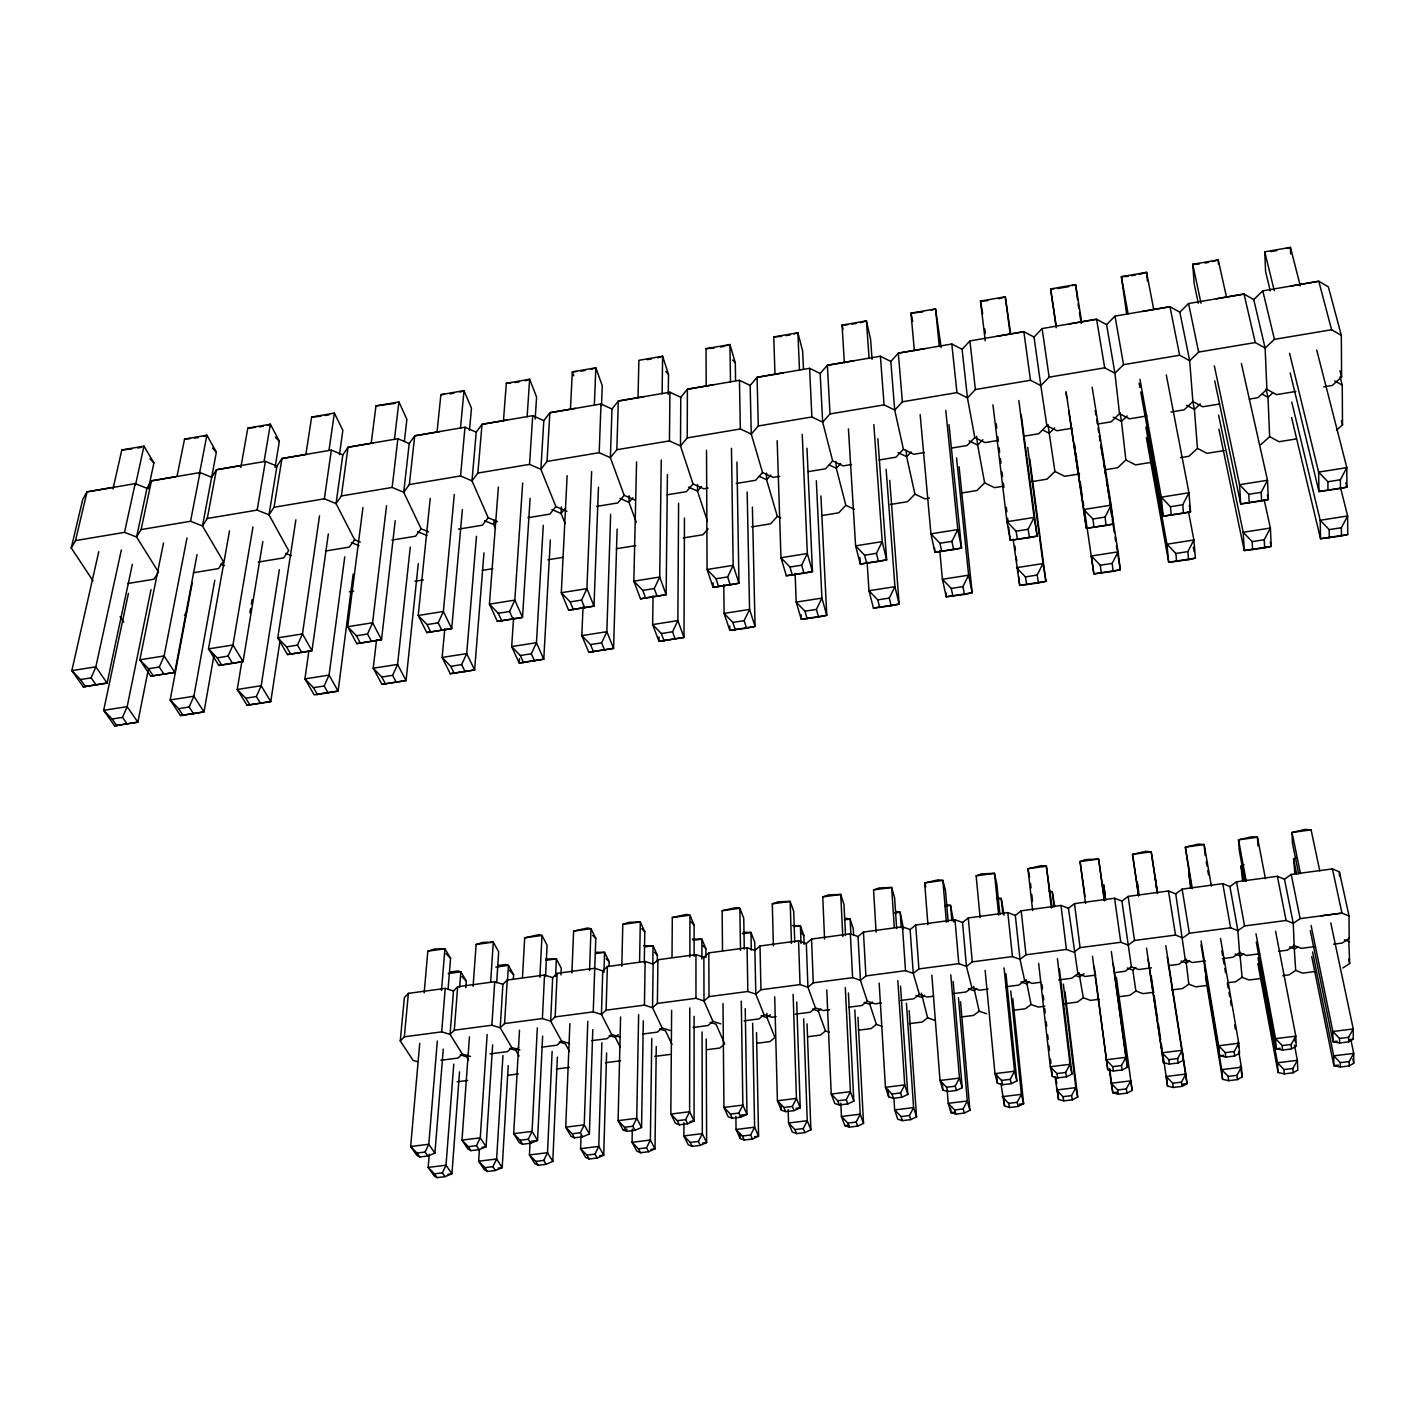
<?xml version="1.0" encoding="UTF-8"?>
<svg xmlns="http://www.w3.org/2000/svg" width="1425" height="1425" viewBox="0 0 1425 1425"><rect width="100%" height="100%" fill="white"/><g stroke="black" fill="none" stroke-linecap="round" stroke-linejoin="round"><path stroke-width="1.5" d="M694.1 1016.346L694.082 1120.976L687.652 1123.773L679.333 1124.806L675.432 1123.292L670.837 1114.065L671.62 1010.289M694.118 956.246L694.118 925.074L689.932 915.153L686.227 914.44L672.315 917.558L672.012 957.297M708.136 488.098L703.825 488.811L693.049 483.966L680.491 445.936L687.242 437.903L687.384 389.221L739.45 380.315L750.173 385.445L751.26 434.091L762.553 472.512L773.187 477.393L779.724 476.324M689.789 1007.92L689.611 1111.732L694.082 1120.976L689.949 1121.493M689.86 957.119L689.932 915.153L672.315 917.558M684.463 518.13L683.982 637.456L658.956 641.339L652.632 624.56L653.077 595.775M683.929 1122.651L683.875 1135.903L688.293 1144.827L692.158 1146.395L700.334 1145.379L706.622 1142.583L706.248 1039.057M678.603 503.239L677.873 620.605L683.982 637.456L658.956 641.339L659.027 636.922M713.373 384.786L687.384 389.221L680.776 397.29L680.491 445.936L669.447 440.895L616.829 449.73L610.381 457.674L624.168 495.33L635.069 500.104M667.417 474.507L666.134 594.724L640.502 598.785L633.84 581.151L636.565 461.914M668.272 394.351L668.485 374.312L662.607 356.214L638.881 360.329L638.026 397.86M669.447 440.895L669.928 392.196L618.325 401.031L611.984 409.011L610.381 457.674L599.177 452.687L547.04 461.433L540.877 469.306L555.892 506.57L566.918 511.308M656.266 1046.538L655.001 1148.906L648.589 1151.721L640.466 1152.718L636.797 1151.133L632.059 1142.298L632.308 1129.045M657.299 961.964L657.388 955.284L653.06 945.755L643.815 945.737M417.24 1061.607L413.09 1060.396L400.265 1040.945L404.344 1036.794L441.679 1031.86L450.068 1034.39L454.308 1030.204L491.874 1025.234L500.193 1027.781L504.575 1023.56L542.391 1018.572L550.656 1021.137L555.18 1016.898L593.245 1011.875L601.439 1014.457L606.106 1010.165L644.438 1005.124L652.543 1007.724L657.388 1003.414L657.923 959.755L695.952 954.625L703.879 957.297L708.795 952.898L747.074 947.732L754.929 950.439L760.006 945.986L798.534 940.803L806.318 943.528L811.555 939.057L850.351 933.82L858.046 936.563L863.443 932.057L902.488 926.802L910.13 929.563L915.687 925.021L954.982 919.731L962.552 922.509L968.27 917.949L1007.831 912.606L1015.312 915.42L1021.191 910.807L1061.019 905.445L1068.429 908.277L1074.486 903.628L1114.564 898.231L1121.903 901.081L1128.119 896.414L1168.482 890.963L1175.732 893.849L1182.127 889.129L1222.757 883.66L1229.918 886.564L1237.88 930.65L1239.536 952.702L1232.981 957.244L1222.329 958.633M651.777 1038.487L650.37 1140.036L646.522 1147.802L648.589 1151.721M652.81 963.425L653.06 945.755L644.438 946.93M657.923 959.755L653.149 964.119L652.543 1007.724L662.126 1027.942L670.088 1030.471M661.253 460.008L659.704 577.036L666.134 594.724L640.502 598.785M662.126 393.745L662.607 356.214L657.744 357.853M644.438 1005.124L645.151 961.465L607.371 966.56L602.739 970.888L601.439 1014.457L611.681 1034.514L619.697 1037.026M620.587 1016.987L618.094 1120.638L623.028 1129.793L626.715 1131.325L634.98 1130.31L641.553 1127.496L643.316 1020.763M644.278 962.944L644.795 931.808L640.306 921.957L629.031 922.296L622.796 924.362L621.799 966.257M638.632 1014.618L636.743 1118.322L632.825 1126.231L634.98 1130.31M639.593 961.679L640.306 921.957L622.796 924.362M629.155 495.757L628.995 502.348L636.298 522.316M601.867 1042.744L598.785 1146.395L594.973 1154.125L597.182 1158.026L603.737 1155.194L606.605 1052.933M603.968 972.188L604.556 952.327L595.525 952.292M617.114 529.085L613.569 648.393L588.774 652.24L581.827 635.621L583.039 606.836M606.106 1010.165L607.371 966.56M609.045 966.257L609.17 961.804L604.556 952.327L595.988 953.503M616.829 449.73L618.325 401.031L644.082 396.631M569.875 1023.631L565.707 1127.175L570.98 1136.259L574.453 1137.809L582.665 1136.794L589.38 1133.979L592.8 1029.58M593.245 1011.875L595.775 938.505L591.001 928.726L587.652 927.978L573.598 931.113L571.906 972.972M610.648 514.354L606.854 631.702L601.599 642.835L604.627 650.228M587.812 1021.28L584.232 1124.859L580.367 1132.75L582.665 1136.794M589.558 970.603L591.001 928.726L573.598 931.113M581.044 1135.404L580.581 1148.639L585.639 1157.403L589.131 1159.006L597.182 1158.026M599.177 452.687L601.012 403.988L549.872 412.733L543.816 420.642L540.877 469.306L529.548 464.372L477.874 473.047L471.996 480.848L488.205 517.738L497.503 521.639M598.464 487.101L593.993 606.124L568.593 610.149L561.308 592.711L567.132 475.665M601.51 405.555L602.258 385.712L595.846 367.792L572.316 371.872L570.445 409.403M591.642 471.586L586.922 588.632L581.56 600.085L584.749 607.834M594.332 405.323L595.846 367.792L591.304 369.378M530.118 1141.728L529.441 1154.927L534.82 1163.637L538.116 1165.258L546.131 1164.278L552.793 1161.428L557.371 1057.083M560.969 974.932L561.254 968.27L556.356 958.883L545.65 959.061M552.134 1051.383L547.521 1152.7L543.762 1160.413L535.729 1161.393L529.441 1154.927L547.521 1152.7L552.793 1161.428M555.554 976.499L556.356 958.883L545.722 960.308M555.18 1016.898L557.139 973.328L594.67 968.27L602.739 970.888M557.139 973.328L552.668 977.621L550.656 1021.137L561.557 1041.052L569.644 1043.528M542.391 1018.572L544.528 975.021L507.247 980.044L502.918 984.319L500.193 1027.781L511.753 1047.535L519.911 1049.993M542.64 1036.117L537.546 1140.41L530.706 1143.224L522.548 1144.239L519.27 1142.672L513.677 1133.659L519.502 1030.239M545.561 976.214L547.075 945.167L541.999 935.459L538.828 934.693L524.703 937.828L522.476 977.443M537.314 1027.906L532.077 1131.379L528.248 1139.234L520.072 1140.249L513.677 1133.659L532.077 1131.379L537.546 1140.41L531.454 1141.158M539.879 977.283L541.999 935.459L524.703 937.828M561.432 506.926L561.094 513.517L565.066 523.402M550.353 539.933L543.78 659.205L519.199 663.035L511.664 646.576L513.606 617.809M543.281 525.362L536.459 642.711L531.311 653.772L534.589 661.093M547.04 461.433L549.872 412.733L575.397 408.369M508.244 1065.633L502.188 1167.645L495.383 1170.495L487.439 1171.457L484.34 1169.836L478.64 1161.197L479.37 1150.189M513.356 979.135L513.623 974.7L508.44 965.366L505.447 964.511L497.966 965.544M504.575 1023.56L507.247 980.044M502.936 1055.569L496.613 1158.988L492.89 1166.648L484.91 1167.627L478.64 1161.197L496.613 1158.988L502.188 1167.645L498.233 1168.126M507.496 980.774L508.44 965.366L495.775 967.094M492.658 1044.846L486.067 1146.787L479.085 1149.637L470.98 1150.634L467.899 1149.049L461.985 1140.107L469.448 1036.812M496.666 982.805L498.661 951.775L493.299 942.139L482.701 942.388L476.128 944.49L473.1 986.26M519.484 658.617L519.199 663.035L543.78 659.205L536.459 642.711L511.664 646.576L520.303 655.482L523.616 662.785M530.118 498.412L522.512 617.417L497.343 621.407L489.434 604.147L498.376 487.101M535.177 419.057L536.584 397.023L529.637 379.264L506.32 383.307L503.452 420.856M491.874 1025.234L494.724 981.736L457.657 986.723L453.488 990.963L450.068 1034.39L462.252 1053.983L470.482 1056.424M529.548 464.372L532.718 415.673L482.006 424.329L476.235 432.167L471.996 480.848L460.542 475.95L409.331 484.553L403.72 492.284L421.123 528.8L428.622 531.881M522.672 483.057L514.817 600.103L509.562 611.503L513.018 619.18M527.125 416.812L529.637 379.264L525.415 380.796M487.154 1034.497L480.261 1137.827L476.484 1145.664L468.38 1146.662L461.985 1140.107L480.261 1137.827L486.067 1146.787L482.024 1147.285M490.663 981.718L493.299 942.139L476.128 944.49M459.527 1071.903L451.921 1173.808L444.992 1176.658L437.083 1177.62L434.18 1175.981L428.177 1167.413L429.263 1154.232M465.797 987.739L466.296 981.095L460.845 971.832L458.013 970.959L450.567 971.975M454.308 1030.204L457.657 986.723M494.119 520.178L493.78 524.578L495.49 528.479M453.773 1064.119L446.025 1165.205L442.356 1172.846L434.429 1173.826L428.177 1167.413L446.025 1165.205L451.921 1173.808L447.967 1174.289M459.652 987.204L460.845 971.832L448.234 973.542M441.679 1031.86L445.223 988.398L408.387 993.367L404.362 997.571L400.265 1040.945M419.734 1043.332L410.649 1146.519L416.866 1155.372L419.769 1156.975L427.821 1155.978L434.91 1153.146L443.264 1049.103M448.073 989.342L450.567 958.348L444.921 948.783L434.536 949.014L427.838 951.134L424.169 992.833M483.983 552.882L474.614 669.946L450.247 673.722L442.142 657.442L444.796 628.674M437.315 1041.034L428.8 1144.257L425.077 1152.041L417.008 1153.057L410.649 1146.519L428.8 1144.257L434.91 1153.146M441.483 990.518L444.921 948.783L427.838 951.134M477.874 473.047L482.006 424.329L507.318 420.001M476.484 536.281L466.705 653.612L461.647 664.602L465.191 671.852M462.377 509.616L451.689 628.621L426.752 632.558L418.22 615.493L430.225 498.447M469.484 430.279L471.461 408.227L463.998 390.646L440.877 394.654L437.03 432.202M460.542 475.95L464.995 427.233L414.746 435.836L409.224 443.585L403.72 492.284L392.142 487.439L341.377 495.953L336.051 503.613L354.611 539.754L360.293 542.052M404.344 1036.794L408.387 993.367M454.308 494.439L443.371 611.485L438.205 622.814L441.946 630.402M460.489 428.195L463.998 390.646L460.097 392.107M418.291 563.552L406.054 680.58L381.918 684.321L373.225 668.218L376.556 639.736M410.275 547.111L397.575 664.406L392.605 675.343L396.417 682.522M409.331 484.553L414.746 435.836L439.826 431.543M395.224 520.713L381.526 639.7L356.802 643.619L347.682 626.715L362.965 507.478M404.362 441.376L406.891 419.342L398.911 401.921L375.986 405.911L371.177 443.442M392.142 487.439L397.878 438.722L348.056 447.236L342.819 454.913L336.051 503.613L324.348 498.803L274.045 507.264L268.987 514.835L288.669 550.638L283.664 557.887L258.228 562.073M386.549 505.715L372.602 622.761L367.525 634.018L371.533 641.535M394.44 439.47L398.911 401.921M353.168 574.115L338.117 691.107L314.177 694.83L304.932 678.888L308.958 650.406M344.761 556.819L329.068 675.112L324.188 685.995L328.231 693.102M341.377 495.953L348.056 447.236L372.94 442.979M328.338 533.93L311.986 650.691L287.494 654.574L277.768 637.848L295.883 519.804M339.453 454.611L342.855 430.368L334.376 413.107L311.63 417.062L305.93 454.219M324.348 498.803L331.348 450.086L342.819 454.913M319.521 515.868L302.474 633.929L297.487 645.115L301.744 652.561M328.997 450.282L334.376 413.107M280.084 640.395L270.768 701.563L247.042 705.233L237.245 689.468L241.947 660.986M279.353 569.662L261.167 685.728L256.375 696.54L260.668 703.576M274.045 507.264L281.954 458.547L331.348 450.086M306.624 454.326L281.954 458.547L276.967 466.153L268.987 514.835L257.159 510.097L207.284 518.468L202.493 525.967L223.297 561.414L218.559 568.593L193.319 572.743M249.909 612.821L250.64 608.439M251.352 604.058L252.083 599.676M262.823 541.625L243.069 661.592L218.809 665.422L208.495 648.892L229.532 530.848M275.043 467.471L279.353 441.305L270.376 424.205L247.825 428.123L240.825 467.471M252.973 526.947L232.97 644.991L228.089 656.123L232.613 663.48M264.088 461.379L270.376 424.205L267.401 425.505M257.159 510.097L265.388 461.362L276.967 466.153M213.999 655.126L204.007 711.912L180.494 715.564L170.163 699.942L192.25 582.896M214.801 580.207L193.871 696.237L189.151 707.014L193.693 713.961M207.284 518.468L216.422 469.751L265.388 461.362M197.024 554.628L174.776 672.386L150.729 676.18L139.864 659.811L163.519 542.961M177.11 475.879L184.555 439.096L206.91 435.213L216.368 452.135L202.493 525.967L190.558 521.265L141.111 529.566L136.586 536.993L158.478 572.084L153.989 579.209L127.84 583.502M186.996 537.938L164.107 655.945L159.315 667.025L164.089 674.31M199.286 474.561L206.91 435.213L204.238 436.46M190.558 521.265L199.999 472.548L211.684 477.268L216.422 469.751L240.861 465.565M148.253 669.786L137.851 722.172L114.534 725.788L103.669 710.327L128.446 593.334M150.997 589.647L127.163 706.658L122.532 717.381L112.094 719.002L103.669 710.327L127.163 706.658L137.851 722.172L114.534 725.788M132.347 564.353L107.089 683.074L83.256 686.832L71.838 670.641L98.788 551.653M148.414 488.793L153.918 462.893L143.978 446.132L121.802 449.962L112.985 488.918M141.111 529.566L151.46 480.848L199.999 472.548M175.685 476.716L151.46 480.848L146.971 488.312L136.586 536.993L124.527 532.362L75.525 540.592L71.25 547.93L93.017 580.848M121.339 549.979L95.867 666.811L91.164 677.837L80.477 679.529L71.838 670.641L95.867 666.811L107.089 683.074L83.256 686.832M135.482 485.07L143.978 446.132M124.527 532.362L135.161 483.627L146.971 488.312M71.25 547.93L82.792 499.249L87.032 491.874L135.161 483.627M75.525 540.592L87.032 491.874L111.061 487.76M657.139 596.398L654.253 588.561L659.704 577.036L633.84 581.151L642.764 590.377L645.703 598.215M675.29 639.273L672.547 631.792L677.873 620.605L652.632 624.56L661.325 633.537L664.121 641.001M736.939 462.003L738.952 583.217L730.223 584.856L727.623 576.929L733.18 565.333L731.47 448.305M752.4 507.104L755.054 626.448L746.593 628.211L744.135 620.659L749.568 609.401L747.163 492.035M806.978 448.198L812.464 571.603L803.985 573.206L801.669 565.173L807.334 553.523L802.239 434.322M820.925 495.971L826.767 615.315L818.573 617.043L816.382 609.419L821.904 598.108L816.329 480.724M877.836 438.686L886.653 559.882L878.441 561.432L876.446 553.327L882.2 541.607L873.846 424.614M889.717 480.314L899.139 604.093L891.195 605.785L889.289 598.072L894.936 586.69L886.118 469.324M949.014 424.668L961.537 548.037L953.628 549.551L951.918 541.358L957.796 529.566L945.773 410.4M687.652 1123.773L685.639 1119.676L689.611 1111.732L670.837 1114.065L677.303 1120.709L679.333 1124.806M959.096 466.777L972.171 592.764L964.511 594.421L962.89 586.619L968.626 575.183L956.513 457.817M700.334 1145.379L698.41 1141.425L702.311 1133.641L702.08 1031.967M992.94 404.807L1006.976 521.746L1010.272 540.342L1029.509 537.563L1028.12 529.281L1034.105 517.418L1018.822 400.496M745.239 1008.633L746.985 1114.421L740.679 1117.2L738.827 1113.067L742.853 1105.087L741.285 1001.152M756.515 1032.573L758.581 1136.206L752.436 1139.003L750.637 1135.013L754.609 1127.193L752.667 1023.203M1013.104 539.184L1019.694 585.39L1038.487 582.95L1037.168 575.059L1043.011 563.552L1027.71 447.379M796.717 1001.918L800.227 1107.813L794.063 1110.592L792.371 1106.423L796.45 1098.408L793.119 994.365M1068.661 410.578L1086.349 528.319L1106.121 525.451L1105.07 517.079L1111.144 505.145L1092.156 387.244M807.049 1023.827L810.878 1129.793L804.858 1132.59L803.237 1128.564L807.245 1120.709L803.664 1018.804M1084.478 509.972L1093.848 573.883L1113.174 571.354L1112.159 563.392L1118.091 551.831L1100.812 444.44M848.427 992.94L853.824 1101.151L847.804 1103.93L846.272 1099.726L850.404 1091.675L845.292 987.525M857.939 1017.254L863.532 1123.345L857.654 1126.124L856.176 1122.063L860.237 1114.172L854.84 1009.951M1140.73 391.928L1163.138 516.188L1183.48 513.232L1182.75 504.753L1188.949 492.765L1166.291 374.9M900.529 986.118L907.814 1094.453L901.936 1097.214L900.547 1092.975L904.733 1084.888L897.821 980.632M1146.341 437.582L1168.696 562.269L1188.539 559.669L1187.844 551.618L1193.883 539.986L1188.521 511.771M909.168 1010.628L916.542 1116.844L910.807 1119.605L909.471 1115.526L913.585 1107.599L906.425 1003.253M1214.706 380.938L1240.694 503.933L1261.588 500.887L1261.178 492.32L1267.502 480.261L1241.389 363.589M931.843 975.128L940.019 1080.488L942.851 1090.107L947.821 1091.532L956.424 1090.463L955.195 1086.188L959.452 1078.066L950.796 974.86M947.18 1090.161L948.231 1103.342L950.956 1112.622L955.854 1114.101L964.298 1113.067L963.14 1108.935L967.308 1100.991L958.455 997.696M1218.927 429.281L1244.257 550.549L1264.634 547.877L1264.26 539.737L1270.405 528.034L1264.171 499.837M985.138 970.354L994.971 1073.648L997.447 1083.338L1002.63 1084.728L1011.287 1083.659L1010.236 1079.348L1014.529 1071.208L1004.055 967.878M1290.177 372.923L1318.98 491.554L1340.462 488.419L1340.391 479.762L1346.821 467.632L1316.718 350.016M1000.902 1083.499L1004.554 1106.049L1009.666 1107.51L1018.163 1106.459L1017.147 1102.309L1021.387 1094.329L1010.735 990.927M1291.549 417.472L1320.53 538.721L1341.442 535.96L1341.388 527.731L1347.64 515.957L1340.622 488.045M1038.629 963.336L1050.314 1066.737L1052.398 1076.516L1057.813 1077.888L1066.541 1076.819L1065.651 1072.473L1070.015 1064.279L1057.403 958.651M1054.981 1076.783L1058.508 1099.441L1063.834 1100.866L1072.402 1099.815L1071.547 1095.629L1075.822 1087.613L1063.371 984.105M1092.476 956.282L1107.759 1069.658L1113.388 1071.012L1122.17 1069.926L1121.457 1065.544L1125.875 1057.314L1111.34 951.562M1118.376 1094.186L1117.663 1089.965L1111.179 1083.267L1112.836 1092.779L1118.376 1094.186L1127.015 1093.135L1126.32 1088.896L1130.648 1080.862L1111.179 1083.267L1109.434 1070.033M1148.069 959.47L1163.477 1062.729L1169.355 1064.065L1178.19 1062.979L1177.638 1058.561L1182.109 1050.314L1162.141 1052.79L1146.519 948.142M1162.658 1052.487L1167.538 1086.064L1173.292 1087.471L1181.984 1086.402L1181.45 1082.145L1185.849 1074.058L1165.81 945.612M1201.026 944.828L1219.604 1055.783L1225.696 1057.083L1234.602 1055.978L1234.228 1051.525L1238.77 1043.242L1220.513 938.434M1205.497 977.016L1222.597 1079.313L1228.599 1080.684L1237.345 1079.616L1236.971 1075.323L1241.424 1067.218L1238.77 1051.917M1256.28 942.05L1276.105 1048.764L1282.447 1050.047L1291.424 1048.942L1291.21 1044.454L1295.806 1036.135L1275.571 931.22M1257.883 963.567L1278.047 1072.526L1284.263 1073.88L1293.081 1072.793L1292.885 1068.465L1297.391 1060.325L1294.47 1045.184M1310.288 930.525L1333.016 1041.693L1339.589 1042.975L1348.62 1041.853L1348.602 1037.311L1353.251 1028.957L1330.79 922.919M1311.712 956.602L1333.871 1065.668L1340.337 1067.004L1349.19 1065.918L1349.172 1061.554L1353.732 1053.378L1351.007 1040.393M184.431 615.44L186.675 612.02M354.611 539.754L349.357 547.093L325.826 550.958M421.123 528.8L415.601 536.192L391.875 540.093M488.205 517.738L482.416 525.202L458.494 529.138M496.114 521.586L493.78 524.578L484.518 520.677M555.892 506.57L549.836 514.122L527.891 517.738M564.745 508.992L561.094 513.517L551.92 509.58M624.168 495.33L617.844 502.936L596.612 506.427M632.807 497.788L628.995 502.348L619.928 498.376M750.173 385.445L757.067 377.304L809.596 368.327L820.177 373.51L822.67 422.138L832.663 460.952L843.173 465.886L851.616 464.497M693.049 483.966L686.44 491.661L667.167 494.831M701.474 486.495L697.502 491.091L707.459 521.336M924.433 452.527L913.781 454.272L903.414 449.285L894.722 410.079L884.088 404.86L830.009 413.945L822.67 422.138L811.894 416.973L758.314 425.968L751.26 434.091L740.341 428.978L687.242 437.903M820.177 373.51L827.373 365.281L880.383 356.214L890.821 361.469L894.722 410.079L902.381 401.797L956.959 392.623L967.45 397.896L974.807 437.528L985.031 442.569L997.91 440.45M708.136 528.871L702.917 534.749L683.288 537.92M762.553 472.512L755.66 480.278L736.208 483.485M770.765 475.077L766.597 479.744L777.337 516.402L780.793 517.952M890.821 361.469L898.32 353.151L951.793 344.013L962.107 349.303L967.45 397.896L975.413 389.524L1030.489 380.279L1040.838 385.605L1046.841 425.648L1038.736 433.734L1023.702 436.21M777.337 516.402L770.551 523.83L751.563 526.894M832.663 460.952L825.485 468.807L808.046 471.657M840.643 463.588L836.315 468.273L845.827 505.305L854.341 509.242M962.107 349.303L969.891 340.913L1023.862 331.687L1034.016 337.048L1040.838 385.605L1049.138 377.162L1104.713 367.828L1114.92 373.208L1119.516 413.66L1111.108 421.836L1098.105 423.973M845.827 505.305L838.755 512.804L821.744 515.565M903.414 449.285L895.933 457.211L879.047 459.99M911.163 451.974L906.656 456.712L914.921 494.119L925.003 498.875L929.332 498.18M1034.016 337.048L1042.12 328.569L1096.591 319.253L1106.602 324.668L1114.92 373.208L1123.541 364.675L1179.633 355.252L1189.679 360.703L1192.867 401.565L1184.139 409.83L1171.012 411.985M914.921 494.119L907.565 501.689L890.393 504.468M974.807 437.528L967.005 445.526L952.114 447.984M982.84 439.737L977.639 445.045L984.622 482.843L994.561 487.653L1003.307 486.228M1106.602 324.668L1115.009 316.118L1169.978 306.713L1179.847 312.182L1189.679 360.703L1198.621 352.064L1255.265 342.552L1265.133 348.056L1266.896 389.363L1257.847 397.7L1249.351 399.107M984.622 482.843L976.98 490.485L961.822 492.943M1054.66 427.91L1049.245 433.289L1054.928 471.461L1047.001 479.174L1031.718 481.65M1179.847 312.182L1188.575 303.525L1244.043 294.049L1253.751 299.571L1265.133 348.056L1274.431 339.346L1331.591 329.745L1341.317 335.303L1341.602 377.055L1332.232 385.48L1323.647 386.887M462.252 1053.983L458.084 1058.045L440.806 1060.289M1127.122 415.975L1121.493 421.408L1125.875 459.972L1117.645 467.774L1104.945 469.822M1253.751 299.571L1262.799 290.843L1318.784 281.259L1328.349 286.852L1341.317 335.303M511.753 1047.535L507.425 1051.632L490.04 1053.877M1200.242 403.934L1194.417 409.42L1197.445 448.394L1188.913 456.267L1180.381 457.639M509.633 1048.462L515.743 1050.314L518.647 1047.589M561.557 1041.052L557.086 1045.166L541.767 1047.161M1272.525 393.175L1268.001 397.326L1269.639 436.691L1260.822 444.653M611.681 1034.514L607.068 1038.665L591.66 1040.66M609.277 1035.494L615.279 1037.364L618.361 1034.603M1336.418 430.261L1342.51 424.899L1342.243 385.124L1340.052 376.752M662.126 1027.942L657.37 1032.128L642.711 1034.033M776.108 1016.666L771.851 1017.236L764.032 1014.671L755.802 994.133L747.84 991.479L709.009 996.609L704.003 1000.956L695.97 998.319L657.388 1003.414M720.801 1023.862L712.91 1021.333L707.993 1025.537L693.245 1027.461M829.671 1009.702L823.223 1010.539L815.474 1007.956L807.939 987.258L800.048 984.586L760.95 989.752L755.802 994.133L754.733 942.157L750.975 932.467L743.244 932.253M764.032 1014.671L758.955 1018.911L744.117 1020.834M770.391 1014.796L767.006 1017.628L761.146 1015.704M881.416 1002.986L874.932 1003.823L867.273 1001.205L860.433 980.347L852.613 977.657L813.265 982.84L807.939 987.258L806.318 943.528M815.474 1007.956L810.237 1012.231L795.31 1014.173M812.446 1009.025L818.235 1010.966L820.853 1008.829M933.518 996.2L926.998 997.055L919.392 994.418L913.265 973.4L905.516 970.674L865.901 975.911L860.433 980.347L858.046 936.563M829.297 1032.217L825.502 1030.97L820.337 1035.102L807.761 1036.723M867.273 1001.205L861.876 1005.516L848.997 1007.19M864.067 1002.309L869.802 1004.251L872.51 1002.096M988.148 989.092L979.385 990.232L971.868 987.578L966.453 966.382L958.793 963.656L918.911 968.911L913.265 973.4L910.13 929.563M882.039 1026.303L876.393 1024.415L871.085 1028.583L858.42 1030.222M919.392 994.418L913.835 998.765L900.867 1000.439M924.504 995.327L921.708 997.5L916.026 995.541M1333.586 944.169L1342.225 943.047L1349.154 938.434L1349.048 916.008L1341.958 913.104L1300.134 918.626L1293.277 923.347L1286.098 920.479L1244.559 925.947L1237.88 930.65L1230.612 927.8L1189.358 933.232L1182.857 937.899L1175.518 935.067L1134.532 940.464L1128.208 945.096L1120.78 942.281L1080.079 947.643L1073.916 952.238L1066.417 949.46L1026 954.786L1020.015 959.346L1012.427 956.567L972.278 961.875L966.453 966.382L962.552 922.509M935.067 1020.371L927.622 1017.824L922.153 1022.028L909.399 1023.667M971.868 987.578L966.15 991.96L953.093 993.653M976.837 988.523L973.97 990.696L968.341 988.718M986.545 1013.745L979.189 1011.18L973.542 1015.419L960.717 1017.058M1040.945 982.235L1032.128 983.375L1024.7 980.703L1018.804 985.102L1005.676 986.812M1029.509 981.665L1026.57 983.856L1020.995 981.861M1044.863 1006.246L1038.362 1007.083L1031.077 1004.5L1025.288 1008.775L1014.529 1010.147M1095.736 975.092L1085.227 976.463L1077.87 973.774L1071.814 978.209L1058.597 979.937M1084.051 973.649L1079.509 976.98L1075.839 975.626M1229.918 886.564L1236.49 881.808L1277.388 876.304L1284.477 879.225L1293.277 923.347L1294.149 945.594L1287.416 950.172L1278.831 951.277M1099.245 999.263L1090.517 1000.386L1083.303 997.785L1077.353 1002.078L1064.35 1003.752M1151.382 967.86L1138.682 969.517L1131.397 966.791L1125.18 971.28L1114.671 972.634M1127.353 968.003L1132.804 970.033L1135.921 967.807M1284.477 879.225L1291.228 874.433L1332.411 868.894L1339.393 871.833L1349.048 916.008M1154.001 992.227L1143.028 993.635L1135.885 991.016L1129.758 995.345L1118.857 996.734M1205.283 960.86L1192.493 962.516L1185.279 959.773L1178.903 964.28L1168.322 965.669M1189.661 960.806L1186.455 963.068L1181.058 961.02M1208.418 985.227L1195.86 986.848L1188.806 984.194L1182.518 988.558L1171.546 989.965M1243.758 953.77L1240.48 956.033L1235.137 953.966M1261.695 978.387L1249.066 980.008L1242.083 977.336L1235.617 981.736L1227.263 982.805M1298.228 946.681L1294.844 948.961L1289.572 946.877M1315.328 971.494L1302.61 973.115L1295.699 970.425L1289.073 974.86L1282.767 975.68M1342.884 967.949L1349.689 963.478L1348.691 937.668M1349.19 1065.918L1353.75 1063.246L1353.732 1053.378L1333.729 1055.836L1333.871 1065.668L1338.289 1065.134M1293.081 1072.793L1297.783 1070.104L1297.391 1060.325L1277.513 1062.765L1278.047 1072.526M1348.62 1041.853L1353.269 1039.181L1353.251 1028.957L1332.856 1031.504L1333.016 1041.693L1337.06 1041.194M1291.424 1048.942L1296.233 1046.271L1295.806 1036.135L1275.553 1038.647L1276.105 1048.764L1280.131 1048.266M1237.345 1079.616L1242.208 1076.908L1241.424 1067.218L1221.688 1069.641L1204.517 967.005M1181.984 1086.402L1187.007 1083.677L1185.849 1074.058L1166.238 1076.481L1167.538 1086.064M1234.602 1055.978L1239.572 1053.289L1238.77 1043.242L1218.642 1045.754L1201.079 940.981M1178.19 1062.979L1183.32 1060.271L1182.109 1050.314M1127.015 1093.135L1132.18 1090.41L1116.363 977.247M1072.402 1099.815L1077.71 1097.072L1065.009 991.729M1122.17 1069.926L1127.46 1067.2L1113.263 964.013M1018.163 1106.459L1023.631 1103.716L1012.747 998.462M1066.541 1076.819L1071.974 1074.094L1059.381 968.804M964.298 1113.067L969.908 1110.307L960.539 1001.757M1011.287 1083.659L1016.88 1080.934L1005.925 973.56M956.424 1090.463L962.16 1087.72L953.183 981.469M1294.88 873.721L1293.579 858.865L1296.554 857.583M1242.564 880.757L1241.015 866.008L1244.078 864.708M980.115 917.611L976.143 875.858L981.487 873.881L994.454 873.329L996.77 883.732L999.905 914.405M876.09 932.075L873.561 889.93L879.172 887.935L891.64 887.454L894.597 897.679L896.681 928.637M824.576 939.004L822.759 896.913L828.495 894.9L840.732 894.437L843.992 904.59L845.542 935.513M773.383 945.879L772.297 903.842L778.157 901.811L790.145 901.384L793.725 911.466L794.74 942.352M722.511 950.511L722.137 910.717L735.977 907.6L739.878 908.295L743.761 918.288L744.277 949.139M726.501 345.669L729.956 344.529L735.3 362.823L735.585 380.457M794.206 333.949L797.893 332.755L802.667 351.227L803.451 368.843M860.522 322.709L866.418 320.874L870.622 339.524L872.064 359.349M931.38 310.169L935.548 308.904L941.177 347.558M998.676 298.769L1005.284 296.81L1010.628 333.45M1072.134 285.623L1075.626 284.608L1081.611 321.729M1139.252 274.419L1146.591 272.317L1153.716 309.421M1212.408 261.523L1218.197 259.902L1226.408 296.632M1286.383 248.484L1290.444 247.38L1300.295 285.855M1341.442 535.96L1347.712 534.517L1347.64 515.957L1320.191 520.25L1320.53 538.721L1347.712 534.517M1264.634 547.877L1271.207 546.381L1270.405 528.034L1243.206 532.273L1244.257 550.549L1271.207 546.381L1270.245 542.052M1188.539 559.669L1195.397 558.137L1193.883 539.986L1166.95 544.19L1168.696 562.269L1195.397 558.137M1113.174 571.354L1120.299 569.786L1118.091 551.831L1091.408 555.999L1093.848 573.883L1120.299 569.786L1117.841 554.467M1038.487 582.95L1045.897 581.329L1029.723 458.797M1340.462 488.419L1346.91 487.136L1346.821 467.632L1318.624 472.12L1318.98 491.554L1346.91 487.136L1345.806 482.826M1261.588 500.887L1268.339 499.552L1267.502 480.261L1239.572 484.696L1240.694 503.933L1268.339 499.552L1267.377 495.241M1183.48 513.232L1190.534 511.86L1188.949 492.765L1161.286 497.165L1163.138 516.188L1190.534 511.86L1189.287 505.323M1106.121 525.451L1113.477 524.026L1111.144 505.145L1083.766 509.509L1086.349 528.319L1113.477 524.026L1106.459 480.421M1029.509 537.563L1037.151 536.103L1021.28 414.942M706.212 386.228L706.034 348.68L729.956 344.529L730.508 382.078M774.986 374.472L773.757 336.941L797.893 332.755L799.496 370.286M1270.281 290.949L1265.578 271.534L1264.759 251.815L1290.444 247.38L1290.622 253.971M137.673 448.002L141.609 447.308M194.334 438.17L198.307 437.493M259.421 426.894L263.411 426.2M325.06 415.512L329.086 414.817M395.331 403.346L375.986 405.911M449.873 393.888L453.952 393.175M515.102 382.577L519.234 381.864M580.883 371.177L585.052 370.464M647.235 359.688L651.439 358.958M720.516 346.988L724.755 346.239M785.941 335.641L790.216 334.911M851.901 324.205L856.211 323.457M922.777 311.933L910.985 313.162L914.369 350.675M1057.599 288.562L1068.661 286.639M1131.806 275.702L1135.529 275.061M1204.855 263.037L1208.596 262.396M1270.975 251.584L1276.658 250.604M996.841 336.318L1023.862 331.687L1030.489 380.279M1069.302 323.92L1096.591 319.253L1104.713 367.828M1142.44 311.416L1169.978 306.713L1179.633 355.252M1216.255 298.805L1244.043 294.049L1255.265 342.552M1290.747 286.069L1318.784 281.259L1331.591 329.745M783.287 372.833L757.067 377.304L758.314 425.968M853.842 360.757L827.373 365.281L830.009 413.945M925.021 348.591L898.32 353.151L902.381 401.797M1072.081 428.248L1056.905 430.742L1046.841 425.648M1146.947 415.94L1129.455 418.825L1119.516 413.66M1219.64 403.988L1202.647 406.784L1192.867 401.565M1295.806 391.465L1276.515 394.636L1266.896 389.363M349.285 591.856L353.667 591.143M414.942 581.257L423.385 579.886M482.22 570.392L492.854 568.664M547.948 559.776L562.964 557.353M616.402 548.714L635.888 545.579M1079.562 473.919L1064.742 476.306L1054.928 471.461M1152.629 462.127L1135.547 464.888L1125.875 459.972M1224.2 450.567L1206.975 453.346L1197.445 448.394M1296.412 438.9L1279.027 441.714L1269.639 436.691M150.729 676.18L174.776 672.386L164.107 655.945L139.864 659.811L148.538 668.735L159.315 667.025M218.809 665.422L243.069 661.592L232.97 644.991L208.495 648.892L217.206 657.851L228.089 656.123M287.494 654.574L311.986 650.691L302.474 633.929L277.768 637.848L286.514 646.861L297.487 645.115M356.802 643.619L381.526 639.7L372.602 622.761L347.682 626.715L356.446 635.764L367.525 634.018M426.752 632.558L451.689 628.621L443.371 611.485L418.22 615.493L427.037 624.577L438.205 622.814M497.343 621.407L522.512 617.417L514.817 600.103L489.434 604.147L498.269 613.284L509.562 611.503M568.593 610.149L593.993 606.124L586.922 588.632L561.308 592.711L570.178 601.884L581.56 600.085M642.764 590.377L654.253 588.561M706.515 450.264L707.067 569.501L716.009 578.764L727.623 576.929M777.159 440.717L780.971 557.727L789.967 567.043L801.669 565.173M848.427 428.854L855.606 545.846L864.619 555.198L876.446 553.327M920.158 414.675L930.935 533.841L939.983 543.246L951.918 541.358M1008.686 527.125L1010.272 540.342L1037.151 536.103L1034.105 517.418L1006.976 521.746L1016.078 531.187L1028.12 529.281M1066.043 391.59L1083.766 509.509L1092.904 519.003L1105.07 517.079M1139.947 379.282L1161.286 497.165L1170.459 506.712L1182.75 504.753M1214.332 365.869L1239.572 484.696L1248.781 494.297L1261.178 492.32M1289.589 353.329L1318.624 472.12L1327.868 481.757L1340.391 479.762M786.333 575.736L812.464 571.603L807.334 553.523L780.971 557.727L786.333 575.736L803.985 573.206M713.052 582.861L713.07 587.314L738.952 583.217L733.18 565.333L707.067 569.501L713.07 587.314L730.223 584.856M859.863 557.442L860.272 564.051L886.653 559.882L882.2 541.607L855.606 545.846L860.272 564.051L878.441 561.432M934.515 547.841L934.925 552.259L961.537 548.037L957.796 529.566L930.935 533.841L934.925 552.259L953.628 549.551M180.494 715.564L204.007 711.912L193.871 696.237L170.163 699.942L178.624 708.652L189.151 707.014M247.042 705.233L270.768 701.563L261.167 685.728L237.245 689.468L245.741 698.197L256.375 696.54M316.368 694.492L338.117 691.107L329.068 675.112L304.932 678.888L313.464 687.669L324.188 685.995M381.918 684.321L406.054 680.58L397.575 664.406L373.225 668.218L381.793 677.035L392.605 675.343M450.247 673.722L474.614 669.946L466.705 653.612L442.142 657.442L450.727 666.312L461.647 664.602M520.303 655.482L531.311 653.772M588.774 652.24L613.569 648.393L606.854 631.702L581.827 635.621L590.484 644.563L601.599 642.835M661.325 633.537L672.547 631.792M723.775 584.606L724.096 613.391L732.806 622.422L744.135 620.659M795.114 573.331L796.201 602.116L804.965 611.2L816.382 609.419M867.095 561.967L868.983 590.752L877.764 599.854L889.289 598.072M939.752 550.478L942.424 579.28L951.259 588.436L962.89 586.619M1018.626 576.644L1019.694 585.39L1045.897 581.329L1043.011 563.552L1016.577 567.684L1025.43 576.893L1037.168 575.059M1091.408 555.999L1100.296 565.244L1112.159 563.392M1145.86 427.019L1166.95 544.19L1175.874 553.47L1187.844 551.618M1218.607 415.138L1243.206 532.273L1252.165 541.607L1264.26 539.737M1291.78 402.135L1320.191 520.25L1329.187 529.619L1341.388 527.731M873.418 608.083L899.139 604.093L894.936 586.69L868.983 590.752L873.418 608.083L891.195 605.785M729.743 625.931L729.796 630.367L755.054 626.448L749.568 609.401L724.096 613.391L729.796 630.367L746.593 628.211M801.099 614.852L801.277 619.269L826.767 615.315L821.904 598.108L796.201 602.116L801.277 619.269L818.573 617.043M945.808 592.373L946.218 596.79L972.171 592.764L968.626 575.183L942.424 579.28L946.218 596.79L964.511 594.421M722.137 910.717L739.878 908.295L740.501 950.297M772.297 903.842L790.145 901.384L791.481 943.439M822.759 896.913L840.732 894.437L842.798 936.546M873.561 889.93L891.64 887.454L894.294 927.39M976.143 875.858L994.454 873.329L998.693 915.117M1319.799 870.978L1311.089 829.867L1292.03 832.485L1292.457 843.333L1298.692 873.846M692.408 939.146L701.866 939.128L705.909 948.747L705.945 957.547M792.46 925.573L800.387 925.769L803.842 935.513L804.163 944.347M693.191 940.304L701.866 939.128L701.902 959.025M742.247 933.66L750.975 932.467L751.296 950.172M793.814 926.66L800.387 925.769L801.01 943.492M844.241 919.82L850.119 919.018L853.29 928.851L853.628 935.477M894.259 913.033L900.173 912.232L903.486 928.762M944.579 906.211L950.546 905.409L953.663 922.011M997.233 899.068L1001.223 898.534L1004.144 915.153M1321.028 915.865L1341.958 913.104L1332.411 868.894M1259.54 953.788L1246.661 955.462L1239.536 952.702M1314.153 946.699L1301.203 948.373L1294.149 945.594M457.087 1081.807L467.703 1080.435M507.638 1075.305L518.326 1073.933M556.391 1069.035L569.288 1067.378M605.429 1062.729L620.587 1060.788M654.805 1056.388L670.053 1054.429M706.675 1049.726L719.821 1048.034L724.702 1043.955L716.098 1024.254L710.202 1022.348M756.675 1043.296L769.928 1041.586L774.933 1037.489L767.006 1017.628L766.899 1013.3M589.38 1133.979L584.232 1124.859L565.707 1127.175L572.137 1133.783L580.367 1132.75M641.553 1127.496L636.743 1118.322L618.094 1120.638L624.542 1127.264L632.825 1126.231M677.303 1120.709L685.639 1119.676M722.992 1003.556L723.953 1107.439L730.419 1114.118L738.827 1113.067M774.701 996.77L777.409 1100.777L783.91 1107.474L792.371 1106.423M826.767 989.947L831.238 1094.062L837.757 1100.777L846.272 1099.726M879.172 983.072L885.442 1087.311L891.979 1094.044L900.547 1092.975M962.16 1087.72L959.452 1078.066L940.019 1080.488L946.574 1087.257L955.195 1086.188M1016.88 1080.934L1014.529 1071.208L994.971 1073.648L1001.543 1080.435L1010.236 1079.348M1071.974 1074.094L1070.015 1064.279L1050.314 1066.737L1056.905 1073.559L1065.651 1072.473M1127.46 1067.2L1125.875 1057.314L1106.032 1059.79L1112.64 1066.63L1121.457 1065.544M1163.477 1062.729L1162.141 1052.79L1168.767 1059.648L1177.638 1058.561M1223.594 1055.284L1219.604 1055.783L1218.642 1045.754L1225.286 1052.63L1234.228 1051.525M1256.013 933.785L1275.553 1038.647L1282.215 1045.558L1291.21 1044.454M1311.107 925.502L1332.856 1031.504L1339.536 1038.433L1348.602 1037.311M623.028 1129.793L627.142 1129.277M740.715 1115.187L746.985 1114.421L742.853 1105.087L723.953 1107.439L728.193 1116.755L732.308 1118.251L740.679 1117.2M796.023 1108.329L800.227 1107.813L796.45 1098.408L777.409 1100.777L781.31 1110.164L785.62 1111.625L794.063 1110.592M1349.226 1039.698L1353.269 1039.181M853.824 1101.151L850.404 1091.675L831.238 1094.062L834.801 1103.52L839.325 1104.981L847.804 1103.93M907.814 1094.453L904.733 1084.888L885.442 1087.311L888.648 1096.84L893.386 1098.283L901.936 1097.214M599.711 1155.675L603.737 1155.194L598.785 1146.395L580.581 1148.639L586.886 1155.105L594.973 1154.125M650.958 1149.405L655.001 1148.906L650.37 1140.036L632.059 1142.298L638.382 1148.799L646.522 1147.802M702.543 1143.082L706.622 1142.583L702.311 1133.641L683.875 1135.903L690.217 1142.423L698.41 1141.425M735.87 1116.202L736.048 1129.473L742.389 1136.028L750.637 1135.013M788.168 1109.719L788.559 1123.007L794.918 1129.58L803.237 1128.564M840.803 1103.199L841.427 1116.505L847.804 1123.078L856.176 1122.063M893.956 1098.835L894.651 1109.933L901.063 1116.559L909.471 1115.526M969.908 1110.307L967.308 1100.991L948.231 1103.342L954.661 1109.968L963.14 1108.935M1019.392 1104.232L1023.631 1103.716L1021.387 1094.329L1002.185 1096.698L1008.633 1103.342L1017.147 1102.309M1077.71 1097.072L1075.822 1087.613L1056.495 1090L1062.961 1096.68L1071.547 1095.629M1117.663 1089.965L1126.32 1088.896M1166.238 1076.481L1172.739 1083.214L1181.45 1082.145M1222.597 1079.313L1221.688 1069.641L1228.207 1076.392L1236.971 1075.323M1258.043 957.832L1277.513 1062.765L1284.05 1069.552L1292.885 1068.465M1312.55 951.953L1333.729 1055.836L1340.284 1062.64L1349.172 1061.554M754.484 1136.705L758.581 1136.206L754.609 1127.193L736.048 1129.473L740.127 1138.468L744.206 1140.018L752.436 1139.003M863.532 1123.345L860.237 1114.172L841.427 1116.505L844.847 1125.625L848.997 1125.127M955.16 1112.106L950.956 1112.622L950.6 1108.187M1117.129 1092.245L1112.836 1092.779L1109.648 1068.607M1182.679 1084.211L1187.007 1083.677L1167.253 956.959M810.878 1129.793L807.245 1120.709L788.559 1123.007L792.318 1132.073L796.593 1133.605L804.858 1132.59M844.847 1125.625L849.318 1127.139L857.654 1126.124M916.542 1116.844L913.585 1107.599L894.651 1109.933L897.714 1119.142L902.399 1120.638L910.807 1119.605M121.802 449.962L131.777 449.018M184.555 439.096L190.433 438.544M247.825 428.123L255.502 427.411M311.63 417.062L321.035 416.225M440.877 394.654L444.475 394.351M506.32 383.307L510.702 382.951M576.608 371.515L572.316 371.872L573.794 375.844M706.034 348.68L714.157 348.074M773.757 336.941L781.666 336.389M847.839 324.722L842.068 325.096L844.366 362.627M987.703 300.675L980.489 301.102L985.263 340.824M1054.108 288.758L1050.617 288.954L1056.228 327.714M1128.101 276.343L1121.368 276.682L1126.569 313.447M1199.227 264.017L1192.743 264.302L1194.186 283.824L1198.283 303.24M1311.089 829.867L1304.997 829.439L1292.03 832.485L1300.473 873.578M1048.925 891.195L1052.238 891.605L1054.696 906.122M996.449 897.875L1001.223 898.534L1002.808 913.924M945.951 904.733L950.546 905.409L951.864 920.782M895.755 911.537L900.173 912.232L901.241 927.782M845.898 918.306L850.119 919.018L850.921 934.551M460.293 1054.892L466.456 1056.727L468.593 1060.164M559.295 1041.996L565.351 1043.866L569.555 1051.561M445.223 988.398L453.488 990.963M659.561 1028.939L665.528 1030.827L671.994 1044.507M494.724 981.736L502.918 984.319M544.528 975.021L552.668 977.621M645.151 961.465L653.149 964.119M220.626 564.14L224.491 565.636M285.748 553.417L291.484 555.679M1344.381 939.734L1349.6 941.836M351.423 542.604L358.993 545.65M417.685 531.685L427.055 535.533M397.878 438.722L409.224 443.585M464.995 427.233L476.235 432.167M532.718 415.673L543.816 420.642M688.542 487.083L697.502 491.091L697.484 484.5M759.525 476.502L766.597 479.744L766.418 473.153M601.012 403.988L611.984 409.011M829.332 464.995L836.315 468.273L835.958 461.682M669.928 392.196L680.776 397.29M898.035 452.58L906.656 456.712L906.104 450.122M969.125 440.877L977.639 445.045L976.642 436.264M1042.53 429.905L1049.245 433.289L1047.998 424.507M1113.228 417.133L1121.493 421.408L1119.997 412.627M1186.597 405.288L1194.417 409.42L1192.725 401.031M1262.229 394.191L1268.001 397.326L1266.059 388.936M1334.673 380.903L1342.243 385.124M641.784 928.708L644.795 931.808M654.431 952.256L657.388 955.284M149.963 458.832L153.918 462.893M592.782 935.423L595.775 938.505M606.231 958.776L609.17 961.804M509.224 970.176L513.623 974.7M446.096 953.753L450.567 958.348M461.914 976.588L466.296 981.095M800.868 932.449L803.842 935.513M275.381 437.208L279.353 441.305M691.107 921.957L694.118 925.074M702.952 945.683L705.909 948.747M212.414 448.056L216.368 452.135M732.575 360.008L735.3 362.823M665.796 371.515L668.485 374.312M112.094 719.002L116.921 725.859M80.477 679.529L85.553 686.725M434.429 1173.826L437.083 1177.62M417.008 1153.057L419.769 1156.975M91.164 677.837L96.188 685.051M425.077 1152.041L427.821 1155.978M122.532 717.381L127.324 724.256M442.356 1172.846L444.992 1176.658M178.624 708.652L183.202 715.582M148.538 668.735L153.348 676.002M484.91 1167.627L487.439 1171.457M120.127 616.669L123.779 622.208M468.38 1146.662L470.98 1150.634M476.484 1145.664L479.085 1149.637M492.89 1166.648L495.383 1170.495M217.206 657.851L221.783 665.19M520.072 1140.249L522.548 1144.239M245.741 698.197L250.088 705.215M535.729 1161.393L538.116 1165.258M528.248 1139.234L530.706 1143.224M543.762 1160.413L546.131 1164.278M515.743 1050.314L519.092 1056.05M286.514 646.861L290.825 654.289M572.137 1133.783L574.453 1137.809M313.464 687.669L317.561 694.759M586.886 1155.105L589.131 1159.006M356.446 635.764L360.489 643.281M624.542 1127.264L626.715 1131.325M381.793 677.035L385.641 684.196M638.382 1148.799L640.466 1152.718M615.279 1037.364L620.213 1047.072M450.727 666.312L454.326 673.544M427.037 624.577L430.813 632.166M690.217 1142.423L692.158 1146.395M498.269 613.284L501.778 620.944M730.419 1114.118L732.308 1118.251M742.389 1136.028L744.206 1140.018M712.91 1021.333L704.003 1000.956L703.879 957.297M570.178 601.884L573.402 609.633M783.91 1107.474L785.62 1111.625M590.484 644.563L593.548 651.955M794.918 1129.58L796.593 1133.605M847.804 1123.078L849.318 1127.139M837.757 1100.777L839.325 1104.981M818.235 1010.966L825.502 1030.97M716.009 578.764L718.663 586.673M891.979 1094.044L893.386 1098.283M732.806 622.422L735.336 629.957M901.063 1116.559L902.399 1120.638M869.802 1004.251L876.393 1024.415M789.967 567.043L792.318 575.041M946.574 1087.257L947.821 1091.532M804.965 611.2L807.191 618.806M954.661 1109.968L955.854 1114.101M927.622 1017.824L921.387 993.154M925.787 887.027L924.683 882.912L938.22 879.831L942.887 880.418L945.523 890.732L948.142 921.708M1339.928 370.749L1341.602 377.055M1341.424 420.713L1342.51 424.899M979.189 1011.18L973.578 986.367M877.764 599.854L879.724 607.567M864.619 555.198L866.667 563.285M1008.633 1103.342L1009.666 1107.51M1001.543 1080.435L1002.63 1084.728M1264.759 251.815L1274.271 290.7M1262.799 290.843L1274.431 339.346M843.048 329.228L842.068 325.096L866.418 320.874L869.108 358.405M1024.7 980.703L1020.015 959.346L1015.312 915.42M1031.077 1004.5L1026.089 979.509M1348.745 959.132L1349.689 963.478M939.983 543.246L941.729 551.439M1201.008 303.204L1192.743 264.302L1218.197 259.902L1218.464 264.248M951.259 588.436L952.915 596.22M1062.961 1096.68L1063.834 1100.866M1056.905 1073.559L1057.813 1077.888M1352.842 1058.918L1353.75 1063.246M1188.575 303.525L1198.621 352.064M1293.579 858.865L1296.679 874.024M912.677 321.498L910.985 313.162L935.548 308.904L939.324 346.417M1291.228 874.433L1300.134 918.626M1029.616 877.087L1027.942 868.733L1041.319 865.67L1046.36 866.204L1052.042 907.387M1294.025 944.793L1295.699 970.425M1277.388 876.304L1286.098 920.479M1265.453 878.762L1257.438 837.241L1251.577 836.778L1238.521 839.824L1239.287 850.6L1244.951 881.077M1294.541 1037.56L1295.396 1041.907M1193.331 547.307L1194.168 551.635M1246.252 881.345L1238.521 839.824L1257.438 837.241L1257.954 845.862M1241.015 866.008L1243.865 881.309M1236.49 881.808L1244.559 925.947M1083.303 997.785L1078.957 972.616M1077.87 973.774L1068.429 908.277M1128.101 313.785L1121.368 276.682L1146.591 272.317L1147.41 280.921M1139.163 383.2L1139.947 387.564M1239.697 951.668L1242.083 977.336M1222.757 883.66L1230.612 927.8M1115.009 316.118L1123.541 364.675M1211.375 886.029L1204.143 844.544L1198.496 844.081L1185.351 847.127L1191.567 888.274M1206.28 861.787L1207.028 866.133M1207.794 870.497L1208.543 874.843M1221.795 951.009L1222.543 955.373M1223.309 959.72L1224.057 964.066M1224.823 968.43L1225.571 972.776M1227.459 983.66L1228.225 988.006M1228.973 992.37L1229.739 996.716M1230.487 1001.062L1231.253 1005.427M1234.656 1025.003L1235.422 1029.349M1237.684 1042.423L1238.45 1046.769M1240.32 1066.025L1242.208 1076.908M1025.43 576.893L1026.784 584.749M1016.078 531.187L1017.503 539.452M1112.64 1066.63L1113.388 1071.012M982.662 313.732L980.489 301.102L1005.284 296.81L1010.183 334.305M1192.298 888.594L1185.351 847.127L1204.143 844.544L1205.14 855.267M1191.353 888.381L1188.806 873.08L1190.587 887.757M1182.127 889.129L1189.358 933.232M1175.732 893.849L1185.279 959.773M1185.76 958.704L1188.806 984.194M1099.405 435.658L1100.118 440.04M1078.066 303.81L1078.761 308.174M1079.455 312.538L1081.219 323.439M1095.237 410.649L1095.95 415.013M1096.644 419.377L1097.339 423.742M1098.052 428.106L1098.746 432.452M1099.459 436.816L1100.153 441.18M1100.848 445.544L1102.95 458.618M1103.663 462.983L1104.357 467.347M1105.052 471.711L1105.764 476.057M1110.805 510.72L1111.518 515.084M1112.212 519.466L1114.314 532.594M1115.027 536.976L1115.722 541.34M1116.434 545.722L1117.129 550.103M1168.482 890.963L1175.518 935.067M1130.648 1080.862L1132.18 1090.41M1105.194 894.847L1103.591 884.64L1105.711 900.083M1157.67 893.261L1151.204 851.812L1145.753 851.313L1132.537 854.377L1138.575 895.737L1132.537 854.377L1151.204 851.812L1157.332 893.226M1074.592 444.208L1075.252 448.59M1075.911 452.972L1076.57 457.372M1076.409 457.924L1078.066 468.861M1078.867 472.708L1079.366 477.624M1080.186 481.472L1082.341 497.307M1083.16 501.19L1083.659 506.053M1056.21 326.076L1050.617 288.954L1075.626 284.608L1077.514 299.553M1066.043 393.122L1066.702 397.486M1137.239 882.307L1139.198 895.399M1151.258 976.125L1153.413 991.515M1154.179 995.754L1157.67 1020.104M1158.418 1024.112L1160.627 1039.894M1161.357 1043.759L1161.945 1048.693M1132.804 970.033L1135.885 991.016M1131.397 966.791L1121.903 901.081M1128.119 896.414L1134.532 940.464M1042.12 328.569L1049.138 377.162M1114.564 898.231L1120.78 942.281M1104.5 900.333L1098.622 859.043L1085.155 859.649L1080.061 861.591L1085.547 903.432M1104.375 900.903L1098.622 859.043L1080.061 861.591L1085.013 896.254M1137.186 882.164L1137.756 886.279M1100.296 565.244L1101.365 573.188M1092.904 519.003L1094.008 527.375M1094.222 966.488L1107.759 1069.658M1172.739 1083.214L1173.292 1087.471M1168.767 1059.648L1169.355 1064.065M1074.486 903.628L1080.079 947.643M1155.265 877.64L1156.53 887.918M1061.019 905.445L1066.417 949.46M1014.885 546.007L1015.419 550.388M1016.221 556.943L1016.755 561.325M1017.557 567.88L1018.091 572.262M984.8 328.872L985.334 333.272M996.217 423.581L996.752 427.999M997.803 436.798L998.337 441.216M999.139 447.824L999.655 452.224M1000.457 458.832L1000.991 463.232M1002.042 472.049L1002.577 476.467M1003.378 483.075L1003.913 487.475M1006.299 507.3L1006.834 511.7M1007.617 518.308L1008.152 522.726M1052.238 891.605L1054.108 907.03M1051.365 908.028L1046.36 866.204L1027.942 868.733L1032.662 910.539M1055.996 1077.496L1056.744 1084.069M1057.261 1088.468L1058.508 1099.441M969.891 340.913L975.413 389.524M1030.542 883.571L1031.041 887.953M1031.789 894.526L1032.537 901.099M1041.978 984.426L1042.477 988.808M1043.207 995.398L1043.706 999.78M1044.703 1008.544L1045.202 1012.926M1046.199 1021.707L1046.698 1026.089M1047.678 1034.853L1048.177 1039.253M1048.925 1045.825L1049.423 1050.207M1050.421 1058.971L1050.92 1063.371M1051.668 1069.943L1052.398 1076.516M1021.191 910.807L1026 954.786M951.793 344.013L956.959 392.623M1007.831 912.606L1012.427 956.567M1003.699 1097.286L1004.554 1106.049M996.592 1074.486L997.447 1083.338M1175.874 553.47L1176.622 561.521M1170.459 506.712L1171.243 515.155M1225.286 1052.63L1225.696 1057.083M968.27 917.949L972.278 961.875M1228.207 1076.392L1228.599 1080.684M954.982 919.731L958.793 963.656M946.378 922.153L942.887 880.418L924.683 882.912L927.924 924.629M942.335 1083.481L942.851 1090.107M880.383 356.214L884.088 404.86M915.687 925.021L918.911 968.911M902.488 926.802L905.516 970.674M888.238 1090.214L888.648 1096.84M863.443 932.057L865.901 975.911M1248.781 494.297L1249.244 502.847M1252.165 541.607L1252.611 549.729M1284.05 1069.552L1284.263 1073.88M1282.215 1045.558L1282.447 1050.047M850.351 933.82L852.613 977.657M809.596 368.327L811.894 416.973M811.555 939.057L813.265 982.84M798.534 940.803L800.048 984.586M781.203 1105.747L781.31 1110.164M760.006 945.986L760.95 989.752M739.45 380.315L740.341 428.978M747.074 947.732L747.84 991.479M1329.187 529.619L1329.293 537.848M1327.868 481.757L1327.993 490.396M740.074 1134.068L740.127 1138.468M1339.393 871.833L1339.447 875.965M1340.284 1062.64L1340.337 1067.004M1339.536 1038.433L1339.589 1042.975M708.795 952.898L709.009 996.609M695.952 954.625L695.97 998.319"/></g></svg>
